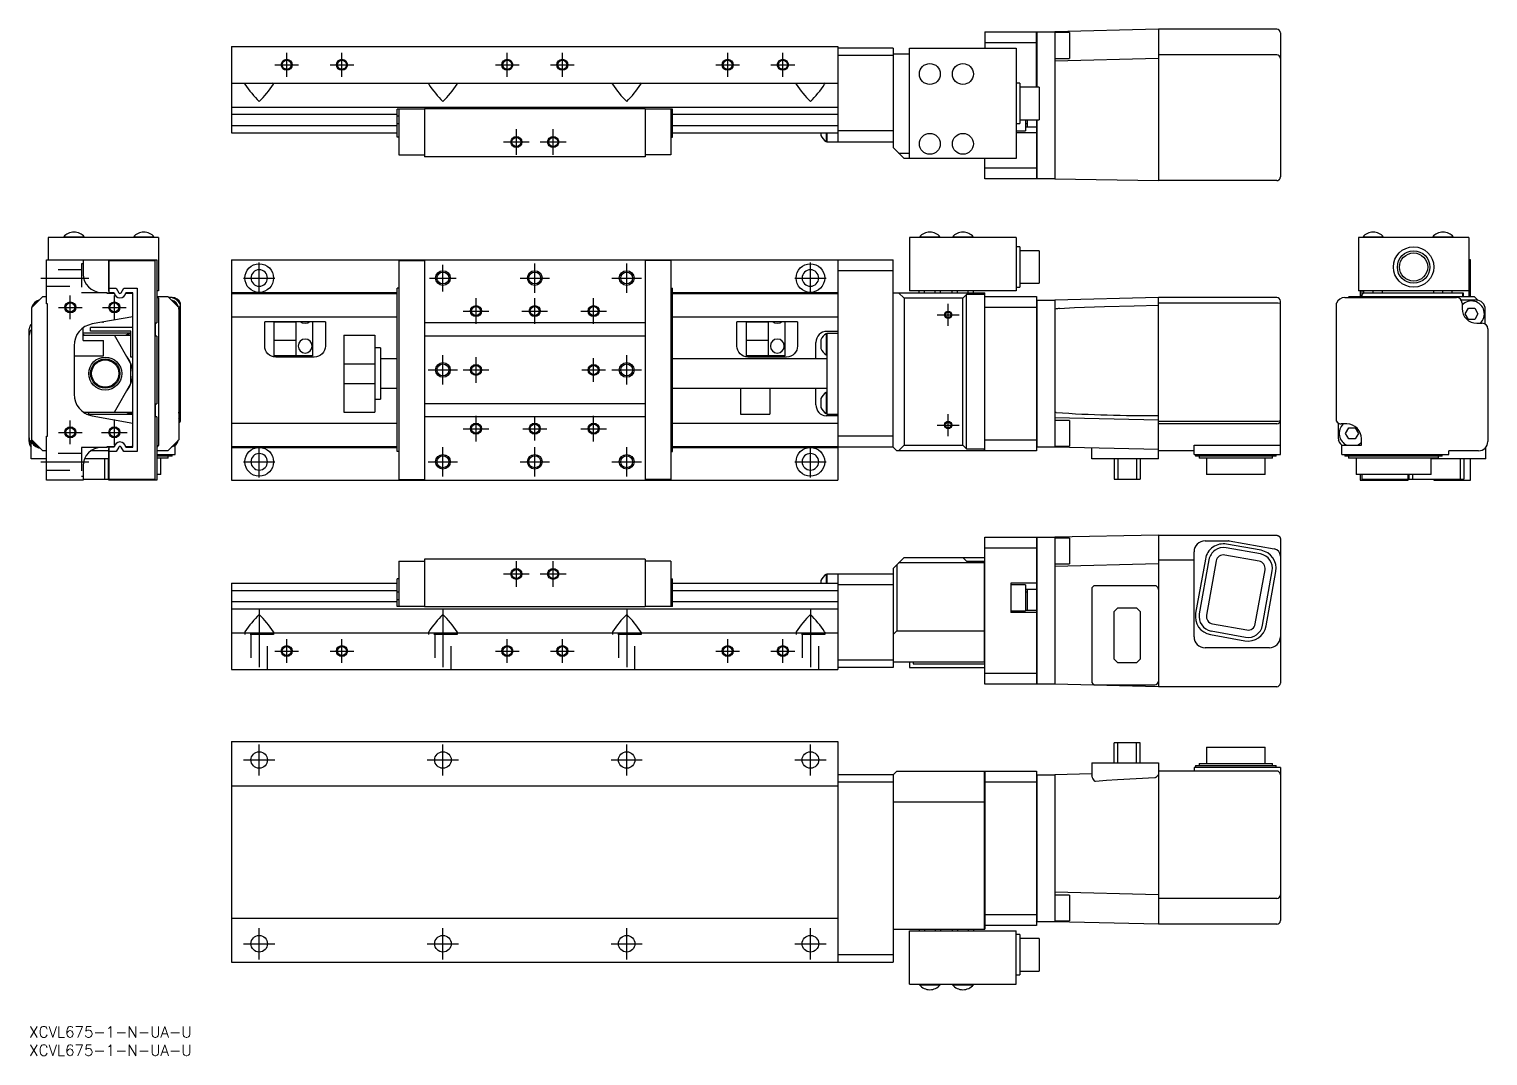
# Model space of a CAD drawing. Extents: x 0 to 397, y -8 to 271.
import ezdxf

# ---------------------------------------------------------------- set-up
doc = ezdxf.new("R2010")
doc.units = 0
doc.header["$LTSCALE"] = 0.5
doc.linetypes.add('CENTER', pattern=[50.8, 31.75, -6.35, 6.35, -6.35])
doc.linetypes.add('DASHED', pattern=[19.05, 12.7, -6.35])
for name, color, linetype in [('MSM_CENTER', 1, 'CENTER'), ('MSM_CONTINUOUS', 7, 'CONTINUOUS'), ('MSM_DASHED', 4, 'DASHED'), ('MSM_NARROW', 5, 'CONTINUOUS'), ('MSM_PART_NUMBER', 7, 'CONTINUOUS')]:
    doc.layers.add(name, color=color, linetype=linetype)
doc.styles.get("Standard").update_dxf_attribs({"font": 'txt.shx', "height": 3, "bigfont": 'bigfont.shx'})

# ---------------------------------------------------------------- blocks, each defined once
blk = doc.blocks.new('*U2')
at = {"layer": 'MSM_PART_NUMBER'}
blk.add_text('XCVL675-1-N-UA-U', height=3, dxfattribs=at).set_placement((0, -3))
blk = doc.blocks.new('*U3')
at = {"layer": 'MSM_PART_NUMBER'}
blk.add_text('XCVL675-1-N-UA-U', height=3, dxfattribs=at).set_placement((0, -8))

msp = doc.modelspace()

# ---------------------------------------------------------------- linework, layer by layer
at = {"layer": 'MSM_CENTER'}
for p, q in [((70.1, 258.43), (70.1, 264.89)), ((85.1, 258.43), (85.1, 264.89)), ((130.1, 258.43), (130.1, 264.89)), ((145.1, 258.43), (145.1, 264.89)), ((190.1, 258.43), (190.1, 264.89)), ((205.1, 258.43), (205.1, 264.89)), ((66.87, 261.66), (73.33, 261.66)), ((81.87, 261.66), (88.33, 261.66)), ((126.87, 261.66), (133.33, 261.66)), ((141.87, 261.66), (148.33, 261.66)), ((186.87, 261.66), (193.33, 261.66)), ((201.87, 261.66), (208.33, 261.66)), ((132.6, 237.16), (132.6, 244.16)), ((142.6, 237.16), (142.6, 244.16)), ((129.1, 240.66), (136.1, 240.66)), ((139.1, 240.66), (146.1, 240.66)), ((62.6, 199.39), (62.6, 207.89)), ((112.6, 200.02), (112.6, 207.26)), ((137.6, 199.64), (137.6, 207.64)), ((162.6, 199.64), (162.6, 207.64)), ((212.6, 199.39), (212.6, 207.89)), ((3.2, 203.64), (16.2, 203.64)), ((58.35, 203.64), (66.85, 203.64)), ((108.98, 203.64), (116.22, 203.64)), ((133.6, 203.64), (141.6, 203.64)), ((158.6, 203.64), (166.6, 203.64)), ((208.35, 203.64), (216.85, 203.64)), ((11.2, 192.41), (11.2, 198.87)), ((23.2, 192.41), (23.2, 198.87)), ((7.97, 195.64), (14.43, 195.64)), ((19.97, 195.64), (26.43, 195.64)), ((118.1, 194.64), (125.1, 194.64)), ((121.6, 191.14), (121.6, 198.14)), ((134.1, 194.64), (141.1, 194.64)), ((137.6, 191.14), (137.6, 198.14)), ((150.1, 194.64), (157.1, 194.64)), ((153.6, 191.14), (153.6, 198.14)), ((250.1, 190.64), (250.1, 196.64)), ((247.1, 193.64), (253.1, 193.64)), ((112.6, 174.64), (112.6, 182.64)), ((162.6, 174.64), (162.6, 182.64)), ((108.6, 178.64), (116.6, 178.64)), ((118.1, 178.64), (125.1, 178.64)), ((121.6, 175.14), (121.6, 182.14)), ((150.37, 178.64), (156.83, 178.64)), ((153.6, 175.41), (153.6, 181.87)), ((158.6, 178.64), (166.6, 178.64)), ((11.2, 158.41), (11.2, 164.87)), ((23.2, 158.14), (23.2, 165.14)), ((121.6, 159.14), (121.6, 166.14)), ((137.6, 159.41), (137.6, 165.87)), ((153.6, 159.14), (153.6, 166.14)), ((247.1, 163.64), (253.1, 163.64)), ((250.1, 160.64), (250.1, 166.64)), ((7.97, 161.64), (14.43, 161.64)), ((19.7, 161.64), (26.7, 161.64)), ((118.1, 162.64), (125.1, 162.64)), ((134.37, 162.64), (140.83, 162.64)), ((150.1, 162.64), (157.1, 162.64)), ((62.6, 149.39), (62.6, 157.89)), ((112.6, 149.64), (112.6, 157.64)), ((137.6, 149.64), (137.6, 157.64)), ((162.6, 149.64), (162.6, 157.64)), ((212.6, 149.39), (212.6, 157.89)), ((3.2, 153.64), (16.2, 153.64)), ((58.35, 153.64), (66.85, 153.64)), ((108.6, 153.64), (116.6, 153.64)), ((133.6, 153.64), (141.6, 153.64)), ((158.6, 153.64), (166.6, 153.64)), ((208.35, 153.64), (216.85, 153.64)), ((129.1, 123.13), (136.1, 123.13)), ((132.6, 119.63), (132.6, 126.63)), ((139.1, 123.13), (146.1, 123.13)), ((142.6, 119.63), (142.6, 126.63)), ((62.6, 113.63), (62.6, 95.13)), ((112.6, 113.63), (112.6, 95.13)), ((162.6, 113.63), (162.6, 95.13)), ((212.6, 113.63), (212.6, 95.13)), ((70.1, 98.9), (70.1, 105.36)), ((85.1, 98.9), (85.1, 105.36)), ((130.1, 98.9), (130.1, 105.36)), ((145.1, 98.9), (145.1, 105.36)), ((190.1, 98.9), (190.1, 105.36)), ((205.1, 98.9), (205.1, 105.36)), ((66.87, 102.13), (73.33, 102.13)), ((81.87, 102.13), (88.33, 102.13)), ((126.87, 102.13), (133.33, 102.13)), ((141.87, 102.13), (148.33, 102.13)), ((186.87, 102.13), (193.33, 102.13)), ((201.87, 102.13), (208.33, 102.13)), ((62.6, 68.25), (62.6, 76.75)), ((112.6, 68.25), (112.6, 76.75)), ((162.6, 68.25), (162.6, 76.75)), ((212.6, 68.25), (212.6, 76.75)), ((58.35, 72.5), (66.85, 72.5)), ((108.35, 72.5), (116.85, 72.5)), ((158.35, 72.5), (166.85, 72.5)), ((208.35, 72.5), (216.85, 72.5)), ((62.6, 18.25), (62.6, 26.75)), ((112.6, 18.25), (112.6, 26.75)), ((162.6, 18.25), (162.6, 26.75)), ((212.6, 18.25), (212.6, 26.75)), ((58.35, 22.5), (66.85, 22.5)), ((108.35, 22.5), (116.85, 22.5)), ((158.35, 22.5), (166.85, 22.5)), ((208.35, 22.5), (216.85, 22.5))]:
    msp.add_line(p, q, dxfattribs=at)
at = {"layer": 'MSM_CONTINUOUS'}
for p, q in [((260.1, 270.66), (274.1, 270.66)), ((260.1, 270.66), (260.1, 266.16)), ((274.1, 270.56), (274.2, 270.66)), ((274.1, 255.58), (274.1, 270.66)), ((274.2, 270.66), (274.2, 255.58)), ((274.2, 270.66), (279.1, 270.66)), ((307.3, 271.36), (279.1, 270.66)), ((279.1, 270.66), (279.1, 230.66)), ((283.1, 270.42), (279.1, 270.42)), ((283.1, 270.42), (283.1, 263.42)), ((307.3, 271.36), (307.3, 230.16)), ((339.5, 271.36), (307.3, 271.36)), ((340.5, 270.36), (340.5, 231.16)), ((55.1, 266.66), (220.1, 266.66)), ((55.1, 266.66), (55.1, 243.16)), ((220.1, 266.66), (220.1, 240.66)), ((235.1, 266.16), (220.1, 266.16)), ((235.1, 266.16), (235.1, 239.16)), ((239.6, 236.16), (239.6, 266.16)), ((239.6, 266.16), (268.6, 266.16)), ((274.1, 267.66), (260.1, 267.66)), ((268.6, 266.16), (268.6, 236.16)), ((235.1, 264.16), (220.1, 264.16)), ((235.1, 264.66), (239.6, 264.66)), ((279.1, 263.42), (283.1, 263.42)), ((307.3, 263.36), (279.1, 262.66)), ((339.5, 264.36), (307.3, 264.36)), ((55.1, 256.66), (220.1, 256.66)), ((58.7, 256.54), (58.86, 256.66)), ((58.7, 256.5), (58.7, 256.54)), ((58.73, 256.4), (58.7, 256.5)), ((66.5, 256.54), (66.34, 256.66)), ((66.47, 256.4), (66.5, 256.5)), ((66.5, 256.5), (66.5, 256.54)), ((108.7, 256.54), (108.86, 256.66)), ((108.7, 256.5), (108.7, 256.54)), ((108.73, 256.4), (108.7, 256.5)), ((116.5, 256.54), (116.34, 256.66)), ((116.47, 256.4), (116.5, 256.5)), ((116.5, 256.5), (116.5, 256.54)), ((158.7, 256.54), (158.86, 256.66)), ((158.7, 256.5), (158.7, 256.54)), ((158.73, 256.4), (158.7, 256.5)), ((166.5, 256.54), (166.34, 256.66)), ((166.47, 256.4), (166.5, 256.5)), ((166.5, 256.5), (166.5, 256.54)), ((208.7, 256.54), (208.86, 256.66)), ((208.7, 256.5), (208.7, 256.54)), ((208.73, 256.4), (208.7, 256.5)), ((216.5, 256.54), (216.34, 256.66)), ((216.47, 256.4), (216.5, 256.5)), ((216.5, 256.5), (216.5, 256.54)), ((269.6, 256.66), (268.6, 256.66)), ((269.6, 256.66), (269.6, 245.66)), ((274.9, 255.58), (269.6, 255.58)), ((274.9, 255.58), (274.9, 246.73)), ((55.1, 250.16), (220.1, 250.16)), ((55.1, 248.2), (100.1, 248.2)), ((107.6, 249.56), (100.1, 249.56)), ((100.1, 241.96), (100.1, 249.56)), ((100.6, 247.68), (100.1, 247.68)), ((100.6, 249.56), (100.6, 237.16)), ((167.6, 249.66), (107.6, 249.66)), ((107.6, 249.66), (107.6, 236.66)), ((167.6, 249.66), (167.6, 236.66)), ((175.1, 249.56), (167.6, 249.56)), ((174.6, 249.56), (174.6, 237.16)), ((174.6, 247.68), (175.1, 247.68)), ((175.1, 241.96), (175.1, 249.56)), ((175.1, 248.2), (220.1, 248.2)), ((269.6, 246.73), (274.9, 246.73)), ((271.1, 246.73), (271.1, 243.66)), ((271.6, 246.73), (271.6, 244.77)), ((274.1, 246.73), (274.1, 230.66)), ((274.2, 246.73), (274.2, 230.66)), ((55.1, 245.12), (100.1, 245.12)), ((55.1, 243.16), (100.1, 243.16)), ((100.6, 245.63), (100.1, 245.63)), ((174.6, 245.63), (175.1, 245.63)), ((175.1, 245.12), (220.1, 245.12)), ((175.1, 243.16), (220.1, 243.16)), ((215.45, 243.16), (215.45, 242.45)), ((216.9, 243.16), (216.9, 240.8)), ((217.1, 243.16), (217.1, 240.66)), ((235.1, 243.66), (220.1, 243.66)), ((268.6, 245.66), (269.6, 245.66)), ((268.6, 243.66), (271.1, 243.66)), ((274.1, 243.16), (268.6, 243.16)), ((271.1, 245.66), (271.6, 245.66)), ((271.1, 244.77), (274.1, 244.77)), ((100.6, 241.96), (100.1, 241.96)), ((174.6, 241.96), (175.1, 241.96)), ((216.9, 240.8), (217.1, 240.8)), ((217.1, 240.66), (235.1, 240.66)), ((235.1, 239.16), (238.1, 236.16)), ((100.6, 237.16), (107.6, 237.16)), ((167.6, 236.66), (107.6, 236.66)), ((174.6, 237.16), (167.6, 237.16)), ((236.6, 237.66), (239.6, 237.66)), ((268.6, 236.16), (238.1, 236.16)), ((260.1, 230.66), (260.1, 236.16)), ((260.1, 233.66), (274.1, 233.66)), ((274.1, 230.66), (260.1, 230.66)), ((274.2, 230.66), (274.1, 230.76)), ((279.1, 230.66), (274.2, 230.66)), ((279.1, 230.66), (307.3, 230.16)), ((339.86, 230.22), (339.89, 230.24)), ((339.89, 230.24), (339.92, 230.25)), ((339.92, 230.25), (339.95, 230.26)), ((339.95, 230.26), (339.98, 230.28)), ((339.98, 230.28), (340.01, 230.3)), ((340.01, 230.3), (340.03, 230.31)), ((340.03, 230.31), (340.06, 230.33)), ((340.06, 230.33), (340.09, 230.35)), ((340.09, 230.35), (340.11, 230.37)), ((340.11, 230.37), (340.14, 230.39)), ((340.14, 230.39), (340.17, 230.41)), ((340.17, 230.41), (340.19, 230.43)), ((340.19, 230.43), (340.21, 230.46)), ((340.21, 230.46), (340.24, 230.48)), ((340.24, 230.48), (340.26, 230.51)), ((340.26, 230.51), (340.28, 230.53)), ((340.28, 230.53), (340.3, 230.56)), ((340.3, 230.56), (340.32, 230.58)), ((340.32, 230.58), (340.34, 230.61)), ((340.34, 230.61), (340.36, 230.65)), ((340.36, 230.65), (340.38, 230.68)), ((340.38, 230.68), (340.4, 230.72)), ((340.4, 230.72), (340.42, 230.76)), ((340.42, 230.76), (340.43, 230.8)), ((340.43, 230.8), (340.45, 230.84)), ((340.45, 230.84), (340.46, 230.88)), ((340.46, 230.88), (340.47, 230.92)), ((340.47, 230.92), (340.48, 230.94)), ((340.48, 230.97), (340.49, 231)), ((340.48, 230.94), (340.48, 230.97)), ((340.49, 231.03), (340.5, 231.06)), ((340.49, 231), (340.49, 231.03)), ((340.5, 231.15), (340.5, 231.16)), ((340.5, 231.12), (340.5, 231.15)), ((340.5, 231.09), (340.5, 231.12)), ((340.5, 231.06), (340.5, 231.09)), ((339.5, 230.16), (307.3, 230.16)), ((339.5, 230.16), (339.55, 230.16)), ((339.55, 230.16), (339.59, 230.16)), ((339.59, 230.16), (339.64, 230.17)), ((339.64, 230.17), (339.69, 230.18)), ((339.69, 230.18), (339.73, 230.19)), ((339.73, 230.19), (339.78, 230.2)), ((339.78, 230.2), (339.83, 230.21)), ((339.83, 230.21), (339.86, 230.22)), ((35.2, 214.64), (5.2, 214.64)), ((5.2, 214.64), (5.2, 208.64)), ((15.05, 214.8), (9.35, 214.8)), ((9.35, 214.8), (9.35, 214.64)), ((15.05, 214.64), (15.05, 214.8)), ((34.05, 214.8), (28.35, 214.8)), ((28.35, 214.8), (28.35, 214.64)), ((34.05, 214.64), (34.05, 214.8)), ((35.2, 214.64), (35.2, 200.14)), ((268.6, 214.64), (239.6, 214.64)), ((239.6, 214.64), (239.6, 200.14)), ((247.95, 214.8), (242.25, 214.8)), ((242.25, 214.8), (242.25, 214.64)), ((247.95, 214.64), (247.95, 214.8)), ((251.25, 214.8), (251.25, 214.64)), ((256.95, 214.8), (251.25, 214.8)), ((256.95, 214.64), (256.95, 214.8)), ((268.6, 214.64), (268.6, 200.14)), ((391.75, 214.64), (361.75, 214.64)), ((361.75, 214.64), (361.75, 200.14)), ((368.6, 214.8), (362.9, 214.8)), ((362.9, 214.8), (362.9, 214.64)), ((368.6, 214.64), (368.6, 214.8)), ((387.6, 214.8), (381.9, 214.8)), ((381.9, 214.8), (381.9, 214.64)), ((387.6, 214.64), (387.6, 214.8)), ((391.75, 214.64), (391.75, 198.64)), ((269.6, 212.14), (268.6, 212.14)), ((269.6, 212.14), (269.6, 201.14)), ((274.9, 211.06), (269.6, 211.06)), ((274.9, 211.06), (274.9, 202.21)), ((4.7, 196.64), (4.7, 208.64)), ((4.7, 208.64), (34.7, 208.64)), ((14.7, 208.64), (14.7, 204.74)), ((21.7, 208.54), (14.7, 208.54)), ((21.7, 200.04), (21.7, 208.64)), ((21.8, 199.64), (21.8, 208.44)), ((21.8, 208.44), (34.2, 208.44)), ((34.2, 208.44), (34.2, 148.84)), ((34.7, 208.64), (34.7, 191.44)), ((55.1, 208.64), (55.1, 148.64)), ((55.1, 208.64), (235.1, 208.64)), ((100.6, 208.44), (107.6, 208.44)), ((100.6, 208.44), (100.6, 148.84)), ((107.6, 208.64), (107.6, 148.64)), ((167.6, 208.64), (167.6, 148.64)), ((174.6, 208.44), (167.6, 208.44)), ((174.6, 208.44), (174.6, 148.84)), ((220.1, 208.64), (220.1, 148.64)), ((235.1, 157.64), (235.1, 208.64)), ((392.25, 208.64), (391.75, 208.64)), ((392.25, 198.64), (392.25, 208.64)), ((235.1, 205.64), (220.1, 205.64)), ((3.7, 198.64), (0.7, 195.64)), ((3.7, 198.64), (4.7, 198.64)), ((19.7, 199.74), (21.2, 199.74)), ((21.2, 199.44), (21.2, 199.74)), ((23.16, 199.44), (21.2, 199.44)), ((21.8, 200.04), (21.7, 200.04)), ((21.8, 200.84), (23.68, 200.84)), ((23.13, 199.64), (21.8, 199.64)), ((23.68, 200.84), (24.36, 199.64)), ((25.04, 199.64), (25.72, 200.84)), ((25.72, 200.84), (29.4, 200.84)), ((28.2, 199.44), (26.24, 199.44)), ((28.2, 199.64), (26.27, 199.64)), ((28.2, 157.64), (28.2, 199.64)), ((29.4, 200.84), (29.4, 156.44)), ((35.2, 200.14), (34.7, 200.14)), ((34.7, 198.64), (35.2, 198.14)), ((34.7, 198.64), (37.7, 198.64)), ((40.7, 195.64), (37.7, 198.64)), ((55.1, 199.74), (100.1, 199.74)), ((55.1, 199.44), (100.1, 199.44)), ((100.6, 200.84), (100.1, 200.84)), ((100.1, 156.44), (100.1, 200.84)), ((174.6, 200.84), (175.1, 200.84)), ((175.1, 156.44), (175.1, 200.84)), ((175.1, 199.74), (220.1, 199.74)), ((175.1, 199.44), (220.1, 199.44)), ((235.1, 199.64), (260.1, 199.64)), ((236.6, 199.64), (238.1, 198.14)), ((268.6, 200.14), (239.6, 200.14)), ((242.21, 199.64), (242.21, 200.14)), ((243.66, 199.64), (243.66, 200.14)), ((246.54, 199.64), (246.54, 200.14)), ((247.99, 199.64), (247.99, 200.14)), ((251.21, 199.64), (251.21, 200.14)), ((252.66, 199.64), (252.66, 200.14)), ((255.1, 199.14), (254.1, 198.14)), ((255.1, 157.14), (255.1, 199.14)), ((260.1, 199.14), (255.1, 199.14)), ((255.54, 199.64), (255.54, 200.14)), ((256.99, 199.64), (256.99, 200.14)), ((260.1, 156.64), (260.1, 199.64)), ((260.1, 198.64), (274.1, 198.64)), ((268.6, 201.14), (269.6, 201.14)), ((269.6, 202.21), (274.9, 202.21)), ((274.1, 198.64), (274.1, 156.64)), ((359.25, 198.64), (358.95, 198.34)), ((359.25, 198.64), (393.25, 198.64)), ((391.75, 200.14), (361.75, 200.14)), ((362.25, 200.14), (362.25, 198.64)), ((363.25, 199.64), (362.25, 198.64)), ((362.75, 198.64), (362.75, 200.14)), ((363.25, 199.64), (363.25, 200.14)), ((363.25, 199.64), (390.25, 199.64)), ((365.75, 199.64), (365.75, 200.14)), ((368.25, 199.64), (368.25, 200.14)), ((368.75, 198.64), (368.75, 198.34)), ((376.75, 198.34), (376.75, 198.64)), ((382.25, 199.64), (382.25, 200.14)), ((384.75, 199.64), (384.75, 200.14)), ((387.25, 199.64), (387.25, 200.14)), ((390.15, 198.64), (390.15, 199.64)), ((390.25, 199.64), (390.25, 198.64)), ((394.32, 197.57), (393.25, 198.64)), ((0.7, 159.64), (0.7, 195.64)), ((5, 196.64), (4.7, 196.64)), ((5, 160.64), (5, 196.64)), ((35.2, 198.14), (35.2, 158.14)), ((38.9, 198.34), (38, 198.34)), ((40.7, 195.64), (40.7, 159.64)), ((40.7, 195.22), (40.71, 195.24)), ((40.7, 195.2), (40.7, 195.22)), ((40.7, 195.19), (40.7, 195.2)), ((40.7, 195.18), (40.7, 195.19)), ((40.7, 195.19), (40.7, 195.19)), ((40.7, 195.17), (40.7, 195.18)), ((40.7, 195.18), (40.7, 195.18)), ((40.7, 195.18), (40.7, 195.18)), ((40.7, 195.16), (40.7, 195.17)), ((40.7, 195.17), (40.7, 195.17)), ((40.7, 195.17), (40.7, 195.17)), ((40.7, 195.15), (40.7, 195.16)), ((40.7, 195.16), (40.7, 195.16)), ((40.7, 195.16), (40.7, 195.16)), ((40.7, 195.16), (40.7, 195.16)), ((40.7, 195.16), (40.7, 195.16)), ((40.7, 195.14), (40.7, 195.15)), ((40.7, 195.15), (40.7, 195.15)), ((40.7, 195.15), (40.7, 195.15)), ((40.7, 195.15), (40.7, 195.15)), ((40.7, 195.15), (40.7, 195.15)), ((40.7, 195.15), (40.7, 195.15)), ((40.7, 195.15), (40.7, 195.15)), ((40.7, 195.15), (40.7, 195.15)), ((40.7, 195.15), (40.7, 195.15)), ((40.7, 195.15), (40.7, 195.15)), ((40.7, 195.14), (40.7, 195.14)), ((40.7, 195.14), (40.7, 195.14)), ((40.7, 195.14), (40.7, 195.14)), ((40.7, 195.14), (40.7, 195.14)), ((40.7, 195.14), (40.7, 195.14)), ((40.7, 195.14), (40.7, 195.14)), ((40.7, 195.14), (40.7, 195.14)), ((40.7, 195.14), (40.7, 195.14)), ((40.71, 195.31), (40.72, 195.36)), ((40.71, 195.28), (40.71, 195.31)), ((40.71, 195.24), (40.71, 195.28)), ((40.72, 195.36), (40.8, 195.58)), ((40.8, 195.58), (40.94, 195.87)), ((40.94, 195.87), (41.08, 196.09)), ((41.08, 196.09), (41.2, 196.25)), ((41.2, 164.69), (41.2, 196.82)), ((238.1, 198.14), (238.1, 158.14)), ((254.1, 198.14), (238.1, 198.14)), ((254.1, 158.14), (254.1, 198.14)), ((274.1, 195.64), (260.1, 195.64)), ((274.2, 197.64), (274.1, 197.54)), ((274.2, 197.64), (274.2, 157.64)), ((274.2, 197.64), (279.1, 197.64)), ((307.3, 198.34), (279.1, 197.64)), ((279.1, 197.64), (279.1, 157.64)), ((279.1, 195.14), (279.19, 195.19)), ((280.43, 195.36), (284.49, 195.58)), ((284.49, 195.58), (292.62, 195.87)), ((292.62, 195.87), (300.75, 196.09)), ((300.75, 196.09), (307.3, 196.25)), ((339.5, 198.34), (307.3, 198.34)), ((307.3, 154.44), (307.3, 198.34)), ((339.5, 196.82), (307.3, 196.82)), ((340.34, 196.72), (340.43, 196.68)), ((340.43, 196.68), (340.5, 196.6)), ((340.5, 155.64), (340.5, 197.34)), ((340.5, 196.6), (340.5, 196.59)), ((355.75, 164.69), (355.75, 196.82)), ((358.05, 198.34), (388.45, 198.34)), ((393.75, 197.64), (389.72, 197.64)), ((389.95, 196.84), (389.95, 195.34)), ((390.78, 193.9), (391.65, 195.4)), ((391.65, 195.4), (393.38, 195.4)), ((393.38, 195.4), (394.25, 193.9)), ((396.25, 195.64), (396.19, 195.7)), ((396.25, 191.11), (396.25, 195.14)), ((28.2, 193.08), (17.16, 191.14)), ((19.99, 191.64), (20.2, 191.64)), ((20.2, 191.67), (20.2, 191.64)), ((34.35, 187.84), (34.35, 191.44)), ((34.35, 191.44), (34.7, 191.44)), ((55.1, 193.08), (100.1, 193.08)), ((80.6, 191.76), (64.1, 191.76)), ((64.1, 185.14), (64.1, 191.76)), ((66.6, 191.76), (66.6, 182.44)), ((72.6, 191.64), (66.6, 191.64)), ((72.6, 191.76), (72.6, 182.44)), ((77.1, 191.76), (77.1, 182.44)), ((80.6, 191.76), (80.6, 185.14)), ((167.6, 191.44), (107.6, 191.44)), ((175.1, 193.08), (220.1, 193.08)), ((209.1, 191.76), (192.6, 191.76)), ((192.6, 185.14), (192.6, 191.76)), ((195.1, 191.76), (195.1, 182.44)), ((201.1, 191.64), (195.1, 191.64)), ((201.1, 191.76), (201.1, 182.44)), ((205.6, 191.76), (205.6, 182.44)), ((209.1, 191.76), (209.1, 185.14)), ((391.65, 192.4), (390.78, 193.9)), ((393.38, 192.4), (391.65, 192.4)), ((394.25, 193.9), (393.38, 192.4)), ((393.95, 191.34), (395.45, 191.34)), ((0, 159.14), (0, 189.84)), ((14.7, 186.64), (14.7, 190.1)), ((27.7, 188.64), (14.7, 188.64)), ((14.7, 188.14), (27.7, 188.14)), ((14.7, 186.64), (20.2, 186.64)), ((16.7, 189.14), (16.7, 190.14)), ((28.2, 190.14), (16.7, 190.14)), ((27.7, 189.14), (16.7, 189.14)), ((20.2, 182.44), (20.2, 186.64)), ((27.7, 180.34), (23.2, 188.14)), ((27.7, 182.14), (27.7, 189.14)), ((34.7, 187.84), (34.35, 187.84)), ((34.7, 187.84), (34.7, 169.44)), ((72.6, 186.64), (66.6, 186.64)), ((85.6, 188.14), (85.6, 167.14)), ((85.6, 188.14), (94.1, 188.14)), ((94.1, 188.14), (94.1, 167.14)), ((167.6, 187.84), (107.6, 187.84)), ((201.1, 186.64), (195.1, 186.64)), ((215.45, 186.85), (215.45, 184.43)), ((216.9, 188.5), (216.9, 182.78)), ((217.1, 188.5), (216.9, 188.5)), ((220.1, 189.13), (217.1, 189.13)), ((217.1, 188.64), (217.1, 166.64)), ((217.1, 188.64), (220.1, 188.64)), ((396.95, 189.84), (396.95, 159.14)), ((12.2, 185.23), (12.2, 172.05)), ((95.6, 184.64), (94.1, 184.64)), ((95.6, 184.64), (95.6, 170.64)), ((214.1, 181.64), (214.1, 186.13)), ((216.9, 182.78), (217.1, 182.78)), ((12.2, 182.44), (20.2, 182.44)), ((28.2, 182.14), (27.7, 182.14)), ((27.7, 174.93), (27.7, 180.34)), ((77.1, 182.44), (66.6, 182.44)), ((77.6, 182.14), (67.1, 182.14)), ((85.6, 180.34), (94.1, 180.34)), ((100.1, 181.64), (95.6, 181.64)), ((217.1, 181.64), (175.1, 181.64)), ((205.6, 182.44), (195.1, 182.44)), ((206.1, 182.14), (195.6, 182.14)), ((23.2, 167.14), (27.7, 174.93)), ((85.6, 174.93), (94.1, 174.93)), ((95.6, 173.64), (100.1, 173.64)), ((175.1, 173.64), (217.1, 173.64)), ((193.6, 173.64), (193.6, 166.64)), ((201.6, 173.64), (201.6, 166.64)), ((214.1, 169.13), (214.1, 173.64)), ((215.45, 170.85), (215.45, 168.43)), ((216.9, 172.5), (216.9, 166.78)), ((217.1, 172.5), (216.9, 172.5)), ((14.75, 167.14), (28.2, 167.14)), ((16.2, 166.64), (16.2, 167.14)), ((34.35, 165.84), (34.35, 169.44)), ((34.35, 169.44), (34.7, 169.44)), ((40.7, 167.13), (40.7, 167.14)), ((40.7, 167.14), (40.7, 167.14)), ((40.7, 167.14), (40.7, 167.14)), ((40.7, 167.14), (40.7, 167.14)), ((40.7, 167.12), (40.7, 167.13)), ((40.7, 167.13), (40.7, 167.13)), ((40.7, 167.13), (40.7, 167.13)), ((40.7, 167.13), (40.7, 167.13)), ((40.7, 167.13), (40.7, 167.13)), ((40.7, 167.13), (40.7, 167.13)), ((40.7, 167.13), (40.7, 167.13)), ((40.7, 167.13), (40.7, 167.13)), ((40.7, 167.13), (40.7, 167.13)), ((40.7, 167.13), (40.7, 167.13)), ((40.7, 167.13), (40.7, 167.13)), ((40.7, 167.13), (40.7, 167.13)), ((40.7, 167.13), (40.7, 167.13)), ((40.7, 167.13), (40.7, 167.13)), ((40.7, 167.13), (40.7, 167.13)), ((40.7, 167.13), (40.7, 167.13)), ((40.7, 167.13), (40.7, 167.13)), ((40.7, 167.11), (40.7, 167.12)), ((40.7, 167.12), (40.7, 167.12)), ((40.7, 167.12), (40.7, 167.12)), ((40.7, 167.12), (40.7, 167.12)), ((40.7, 167.12), (40.7, 167.12)), ((40.7, 167.12), (40.7, 167.12)), ((40.7, 167.12), (40.7, 167.12)), ((40.7, 167.1), (40.7, 167.11)), ((40.7, 167.11), (40.7, 167.11)), ((40.7, 167.11), (40.7, 167.11)), ((40.7, 167.11), (40.7, 167.11)), ((40.7, 167.09), (40.7, 167.1)), ((40.7, 167.1), (40.7, 167.1)), ((40.7, 167.08), (40.7, 167.09)), ((40.7, 167.06), (40.7, 167.08)), ((40.71, 167.04), (40.7, 167.06)), ((40.71, 167.02), (40.71, 167.04)), ((40.72, 167), (40.71, 167.02)), ((40.72, 166.97), (40.72, 167)), ((40.74, 166.93), (40.72, 166.97)), ((40.75, 166.88), (40.74, 166.93)), ((40.78, 166.82), (40.75, 166.88)), ((40.82, 166.74), (40.78, 166.82)), ((41.12, 166.31), (40.82, 166.74)), ((85.6, 167.14), (94.1, 167.14)), ((94.1, 170.64), (95.6, 170.64)), ((167.6, 169.44), (107.6, 169.44)), ((216.9, 166.78), (217.1, 166.78)), ((279.12, 167.12), (279.1, 167.14)), ((279.21, 167.09), (279.12, 167.12)), ((279.36, 167.06), (279.21, 167.09)), ((279.5, 167.04), (279.36, 167.06)), ((15.6, 166.64), (28.2, 166.64)), ((17.16, 166.14), (28.2, 164.19)), ((34.7, 165.84), (34.35, 165.84)), ((34.7, 165.84), (34.7, 148.64)), ((41.2, 166.22), (41.12, 166.31)), ((55.1, 164.19), (100.1, 164.19)), ((167.6, 165.84), (107.6, 165.84)), ((175.1, 164.19), (220.1, 164.19)), ((193.6, 166.64), (201.6, 166.64)), ((217.1, 166.64), (220.1, 166.64)), ((220.1, 166.13), (217.1, 166.13)), ((307.3, 164.94), (279.1, 165.64)), ((283.1, 164.87), (279.1, 164.87)), ((283.1, 164.87), (283.1, 157.87)), ((307.3, 164.69), (339.5, 164.69)), ((339.5, 163.94), (307.3, 163.94)), ((340.31, 164.81), (340.41, 164.86)), ((340.41, 164.86), (340.48, 164.95)), ((340.48, 164.95), (340.5, 165.04)), ((356.25, 164.17), (356.25, 160.14)), ((358.55, 163.94), (357.05, 163.94)), ((358.26, 161.37), (359.12, 162.87)), ((359.12, 162.87), (360.85, 162.87)), ((360.85, 162.87), (361.72, 161.37)), ((0.5, 154.44), (0.5, 159.5)), ((0.7, 159.64), (3.7, 156.64)), ((4.7, 160.64), (5, 160.64)), ((4.7, 148.64), (4.7, 160.64)), ((37.7, 156.64), (40.7, 159.64)), ((235.1, 160.64), (220.1, 160.64)), ((260.1, 159.64), (274.1, 159.64)), ((356.25, 159.64), (356.32, 159.57)), ((359.12, 159.87), (358.26, 161.37)), ((360.85, 159.87), (359.12, 159.87)), ((361.72, 161.37), (360.85, 159.87)), ((362.55, 158.14), (362.55, 159.94)), ((4.7, 156.64), (3.7, 156.64)), ((21.7, 156.64), (16.84, 156.64)), ((21.2, 157.54), (19.7, 157.54)), ((21.2, 157.84), (23.16, 157.84)), ((21.2, 157.54), (21.2, 157.84)), ((21.2, 157.74), (23.14, 157.74)), ((23.13, 157.64), (21.2, 157.64)), ((21.7, 148.64), (21.7, 157.24)), ((21.7, 157.24), (21.8, 157.24)), ((21.8, 148.84), (21.8, 157.64)), ((23.68, 156.44), (21.8, 156.44)), ((24.36, 157.63), (23.68, 156.44)), ((25.72, 156.44), (25.04, 157.63)), ((29.4, 156.44), (25.72, 156.44)), ((26.24, 157.84), (28.2, 157.84)), ((26.26, 157.74), (27.8, 157.74)), ((26.27, 157.64), (28.2, 157.64)), ((27.9, 157.84), (27.7, 157.64)), ((35.2, 158.14), (34.7, 157.64)), ((37.7, 156.64), (34.7, 156.64)), ((34.7, 155.64), (39.7, 155.64)), ((38.87, 155.14), (34.7, 155.14)), ((37.87, 154.64), (37.87, 155.14)), ((38.87, 155.14), (38.87, 155.64)), ((39.7, 155.64), (39.7, 158.14)), ((55.1, 157.84), (100.1, 157.84)), ((55.1, 157.54), (100.1, 157.54)), ((100.6, 156.44), (100.1, 156.44)), ((174.6, 156.44), (175.1, 156.44)), ((175.1, 157.84), (220.1, 157.84)), ((175.1, 157.54), (220.1, 157.54)), ((235.1, 157.64), (220.1, 157.64)), ((235.1, 157.64), (236.1, 156.64)), ((260, 156.64), (236.1, 156.64)), ((238.1, 158.14), (236.6, 156.64)), ((238.1, 158.14), (254.1, 158.14)), ((254.1, 158.14), (255.1, 157.14)), ((255.1, 157.14), (260, 157.14)), ((260, 157.14), (260.1, 157.28)), ((260, 156.64), (260, 157.14)), ((260.1, 156.74), (260, 156.64)), ((274.1, 156.64), (260.1, 156.64)), ((274.1, 157.74), (274.2, 157.64)), ((279.1, 157.64), (274.2, 157.64)), ((279.1, 157.87), (283.1, 157.87)), ((307.3, 156.94), (279.1, 157.64)), ((289.15, 154.44), (289.15, 157.39)), ((317, 156.64), (307.3, 156.64)), ((317, 155.64), (317, 158.14)), ((317, 158.14), (340.5, 158.14)), ((317, 155.64), (340.5, 155.64)), ((317.36, 155.64), (317.36, 155.14)), ((339.35, 155.14), (317.36, 155.14)), ((318.36, 155.14), (318.36, 154.64)), ((338.35, 154.64), (338.35, 155.14)), ((339.35, 155.14), (339.35, 155.64)), ((357.25, 155.64), (357.25, 158.14)), ((357.25, 158.14), (362.55, 158.14)), ((357.25, 155.64), (386.35, 155.64)), ((358.08, 155.64), (358.08, 155.14)), ((384.51, 155.14), (358.08, 155.14)), ((359.08, 155.14), (359.08, 154.64)), ((383.51, 154.64), (383.51, 155.14)), ((384.51, 155.14), (384.51, 155.64)), ((386.35, 155.64), (386.35, 156.64)), ((394.45, 156.64), (386.35, 156.64)), ((396.45, 154.44), (396.45, 157.64)), ((4.7, 154.44), (0.5, 154.44)), ((14.7, 152.54), (14.7, 148.64)), ((21.7, 154.44), (15.08, 154.44)), ((20.5, 154.44), (20.5, 148.94)), ((21.5, 154.44), (21.5, 148.94)), ((37.87, 154.64), (34.7, 154.64)), ((35.87, 150.14), (35.87, 154.64)), ((307.3, 154.44), (289.15, 154.44)), ((295.3, 154.44), (295.3, 148.94)), ((296.3, 154.44), (296.3, 148.94)), ((301.3, 154.44), (301.3, 148.94)), ((302.3, 154.44), (302.3, 148.94)), ((338.35, 154.64), (318.36, 154.64)), ((320.36, 154.64), (320.36, 150.14)), ((336.35, 150.14), (336.35, 154.64)), ((383.51, 154.64), (359.08, 154.64)), ((361.08, 154.64), (361.08, 150.14)), ((381.51, 150.14), (381.51, 154.64)), ((396.45, 154.44), (381.51, 154.44)), ((389.45, 154.44), (389.45, 148.94)), ((390.45, 154.44), (390.45, 148.94)), ((392.25, 148.64), (392.25, 154.44)), ((14.7, 148.64), (4.7, 148.64)), ((14.7, 148.94), (21.5, 148.94)), ((21.7, 150.14), (21.5, 150.14)), ((34.7, 148.64), (21.7, 148.64)), ((34.2, 148.84), (21.8, 148.84)), ((35.87, 150.14), (34.7, 150.14)), ((55.1, 148.64), (220.1, 148.64)), ((100.6, 148.84), (107.6, 148.84)), ((174.6, 148.84), (167.6, 148.84)), ((295.3, 148.94), (302.3, 148.94)), ((336.35, 150.14), (320.36, 150.14)), ((381.51, 150.14), (361.08, 150.14)), ((362.25, 150.14), (362.25, 148.64)), ((362.25, 148.64), (375.25, 148.64)), ((362.75, 148.84), (362.75, 150.14)), ((375.15, 148.84), (362.75, 148.84)), ((375.15, 150.14), (375.15, 148.84)), ((375.25, 148.64), (375.25, 150.14)), ((375.45, 150.14), (375.45, 148.94)), ((375.45, 148.94), (390.45, 148.94)), ((376.45, 150.14), (376.45, 148.94)), ((382.25, 148.94), (382.25, 148.64)), ((382.25, 148.64), (392.25, 148.64)), ((260.1, 93.13), (260.1, 133.13)), ((260.1, 133.13), (274.1, 133.13)), ((274.1, 133.13), (274.1, 93.13)), ((274.2, 133.13), (274.1, 133.03)), ((274.2, 133.13), (274.2, 93.13)), ((274.2, 133.13), (279.1, 133.13)), ((307.3, 133.63), (279.1, 133.13)), ((279.1, 133.13), (279.1, 93.13)), ((283.1, 132.89), (279.1, 132.89)), ((283.1, 132.89), (283.1, 125.89)), ((307.3, 133.63), (307.3, 92.43)), ((307.3, 133.63), (339.5, 133.63)), ((320, 132.13), (326.41, 132.13)), ((335.23, 129.55), (325.88, 131.22)), ((326.59, 132.11), (338.85, 129.92)), ((339.5, 133.63), (339.55, 133.63)), ((339.55, 133.63), (339.59, 133.62)), ((339.59, 133.62), (339.64, 133.62)), ((339.64, 133.62), (339.69, 133.61)), ((339.69, 133.61), (339.73, 133.6)), ((339.73, 133.6), (339.78, 133.59)), ((339.78, 133.59), (339.82, 133.57)), ((339.82, 133.57), (339.85, 133.56)), ((339.85, 133.56), (339.88, 133.55)), ((339.88, 133.55), (339.91, 133.54)), ((339.91, 133.54), (339.94, 133.53)), ((339.94, 133.53), (339.97, 133.51)), ((339.97, 133.51), (340, 133.49)), ((340, 133.49), (340.03, 133.48)), ((340.03, 133.48), (340.05, 133.46)), ((340.05, 133.46), (340.08, 133.44)), ((340.08, 133.44), (340.11, 133.42)), ((340.11, 133.42), (340.13, 133.4)), ((340.13, 133.4), (340.16, 133.38)), ((340.16, 133.38), (340.18, 133.36)), ((340.18, 133.36), (340.2, 133.34)), ((340.2, 133.34), (340.23, 133.31)), ((340.23, 133.31), (340.25, 133.29)), ((340.25, 133.29), (340.27, 133.27)), ((340.27, 133.27), (340.29, 133.24)), ((340.29, 133.24), (340.31, 133.21)), ((340.31, 133.21), (340.33, 133.19)), ((340.33, 133.19), (340.35, 133.15)), ((340.35, 133.15), (340.37, 133.12)), ((340.37, 133.12), (340.39, 133.08)), ((340.39, 133.08), (340.41, 133.05)), ((340.41, 133.05), (340.42, 133.01)), ((340.42, 133.01), (340.44, 132.97)), ((340.44, 132.97), (340.45, 132.93)), ((340.45, 132.93), (340.46, 132.89)), ((340.46, 132.89), (340.47, 132.86)), ((340.47, 132.86), (340.48, 132.83)), ((340.48, 132.83), (340.49, 132.8)), ((340.49, 132.8), (340.49, 132.76)), ((340.49, 132.76), (340.49, 132.73)), ((340.49, 132.73), (340.5, 132.7)), ((340.5, 132.7), (340.5, 132.67)), ((340.5, 132.67), (340.5, 132.63)), ((340.5, 132.63), (340.5, 93.43)), ((340.5, 132.63), (340.5, 132.63)), ((167.6, 127.13), (107.6, 127.13)), ((107.6, 127.13), (107.6, 114.13)), ((167.6, 127.13), (167.6, 114.13)), ((235.1, 124.63), (238.1, 127.63)), ((238.1, 127.63), (260.1, 127.63)), ((254.1, 127.63), (255.1, 126.63)), ((274.1, 130.13), (260.1, 130.13)), ((317, 106.03), (317, 129.13)), ((320.08, 127.18), (317.44, 112.41)), ((334.7, 126.6), (325.35, 128.27)), ((335.05, 128.57), (325.7, 130.24)), ((100.6, 126.63), (107.6, 126.63)), ((100.6, 126.63), (100.6, 114.23)), ((174.6, 126.63), (167.6, 126.63)), ((174.6, 126.63), (174.6, 114.23)), ((217.1, 123.13), (235.1, 123.13)), ((217.1, 123.13), (217.1, 120.63)), ((220.1, 123.13), (220.1, 97.13)), ((235.1, 124.63), (235.1, 97.63)), ((236.1, 125.63), (236.1, 107.63)), ((260, 126.13), (236.6, 126.13)), ((255.1, 126.63), (260.1, 126.63)), ((260, 99.13), (260, 126.63)), ((260.1, 126.09), (260, 126.13)), ((279.1, 125.89), (283.1, 125.89)), ((307.3, 125.83), (279.1, 125.13)), ((317, 126.83), (307.3, 126.83)), ((321.06, 127), (318.42, 112.24)), ((323.03, 126.65), (320.39, 111.89)), ((333.68, 109.51), (336.32, 124.28)), ((335.65, 109.16), (338.29, 123.93)), ((336.64, 108.99), (339.27, 123.75)), ((55.1, 120.63), (55.1, 97.13)), ((55.1, 120.63), (100.1, 120.63)), ((100.6, 121.83), (100.1, 121.83)), ((100.1, 114.23), (100.1, 121.83)), ((174.6, 121.83), (175.1, 121.83)), ((175.1, 114.23), (175.1, 121.83)), ((175.1, 120.63), (220.1, 120.63)), ((215.45, 121.34), (215.45, 120.63)), ((216.9, 122.99), (216.9, 120.63)), ((217.1, 122.99), (216.9, 122.99)), ((235.1, 120.13), (220.1, 120.13)), ((274.1, 120.63), (267.1, 120.63)), ((267.1, 120.63), (267.1, 112.63)), ((271.1, 120.13), (267.1, 120.13)), ((271.1, 120.13), (271.1, 113.13)), ((306.3, 119.93), (290.15, 119.93)), ((55.1, 118.66), (100.1, 118.66)), ((55.1, 115.59), (100.1, 115.59)), ((100.6, 118.15), (100.1, 118.15)), ((100.6, 116.1), (100.1, 116.1)), ((174.6, 118.15), (175.1, 118.15)), ((174.6, 116.1), (175.1, 116.1)), ((175.1, 118.66), (220.1, 118.66)), ((175.1, 115.59), (220.1, 115.59)), ((271.1, 119.02), (274.1, 119.02)), ((271.6, 118.13), (271.1, 118.13)), ((271.6, 119.02), (271.6, 113.16)), ((289.15, 118.93), (289.15, 93.93)), ((55.1, 113.63), (220.1, 113.63)), ((107.6, 114.23), (100.1, 114.23)), ((167.6, 114.13), (107.6, 114.13)), ((175.1, 114.23), (167.6, 114.23)), ((267.1, 113.13), (271.1, 113.13)), ((274.1, 112.63), (267.1, 112.63)), ((274.1, 113.16), (271.1, 113.16)), ((295.3, 112.93), (296.3, 113.93)), ((295.3, 99.93), (295.3, 112.93)), ((296.3, 113.93), (301.3, 113.93)), ((301.3, 113.93), (302.3, 112.93)), ((302.3, 112.93), (302.3, 99.93)), ((58.73, 107.39), (58.7, 107.28)), ((58.7, 107.28), (58.7, 107.25)), ((58.7, 107.25), (58.86, 107.13)), ((66.5, 107.25), (66.34, 107.13)), ((66.47, 107.39), (66.5, 107.28)), ((66.5, 107.28), (66.5, 107.25)), ((108.73, 107.39), (108.7, 107.28)), ((108.7, 107.28), (108.7, 107.25)), ((108.7, 107.25), (108.86, 107.13)), ((116.5, 107.25), (116.34, 107.13)), ((116.47, 107.39), (116.5, 107.28)), ((116.5, 107.28), (116.5, 107.25)), ((158.73, 107.39), (158.7, 107.28)), ((158.7, 107.28), (158.7, 107.25)), ((158.7, 107.25), (158.86, 107.13)), ((166.5, 107.25), (166.34, 107.13)), ((166.47, 107.39), (166.5, 107.28)), ((166.5, 107.28), (166.5, 107.25)), ((208.73, 107.39), (208.7, 107.28)), ((208.7, 107.28), (208.7, 107.25)), ((208.7, 107.25), (208.86, 107.13)), ((216.5, 107.25), (216.34, 107.13)), ((216.47, 107.39), (216.5, 107.28)), ((216.5, 107.28), (216.5, 107.25)), ((235.1, 106.63), (236.1, 107.63)), ((236.1, 107.63), (260, 107.63)), ((260, 107.63), (260.1, 107.67)), ((321.66, 107.6), (331.01, 105.93)), ((322.01, 109.57), (331.36, 107.9)), ((55.1, 107.13), (220.1, 107.13)), ((321.48, 106.61), (330.84, 104.94)), ((235.1, 99.63), (220.1, 99.63)), ((296.3, 98.93), (295.3, 99.93)), ((302.3, 99.93), (301.3, 98.93)), ((337.5, 103.03), (320, 103.03)), ((55.1, 97.13), (220.1, 97.13)), ((235.1, 97.63), (220.1, 97.63)), ((260, 99.13), (235.1, 99.13)), ((239.6, 99.13), (239.6, 97.63)), ((239.6, 97.63), (260.1, 97.63)), ((240.6, 99.13), (240.6, 98.63)), ((240.6, 98.63), (260.1, 98.63)), ((260.1, 99.23), (260, 99.13)), ((260.1, 96.13), (274.1, 96.13)), ((301.3, 98.93), (296.3, 98.93)), ((274.1, 93.13), (260.1, 93.13)), ((274.1, 93.23), (274.2, 93.13)), ((279.1, 93.13), (274.2, 93.13)), ((307.3, 92.43), (279.1, 93.13)), ((290.15, 92.93), (306.3, 92.93)), ((339.5, 92.43), (307.3, 92.43)), ((55.1, 77.5), (220.1, 77.5)), ((55.1, 77.5), (55.1, 17.5)), ((220.1, 77.5), (220.1, 17.5)), ((295.3, 71.7), (295.3, 77.2)), ((302.3, 77.2), (295.3, 77.2)), ((296.3, 71.7), (296.3, 77.2)), ((301.3, 71.7), (301.3, 77.2)), ((302.3, 71.7), (302.3, 77.2)), ((320.36, 76), (336.35, 76)), ((320.36, 76), (320.36, 71.5)), ((336.35, 71.5), (336.35, 76)), ((289.15, 71.7), (289.15, 68.16)), ((289.15, 71.7), (307.3, 71.7)), ((307.3, 71.7), (307.3, 27.8)), ((318.36, 71.5), (338.35, 71.5)), ((318.36, 71.5), (318.36, 71)), ((338.35, 71), (338.35, 71.5)), ((235.1, 68.5), (220.1, 68.5)), ((235.1, 68.5), (236.1, 69.5)), ((235.1, 68.5), (235.1, 17.5)), ((236.1, 69.5), (260, 69.5)), ((260, 26.5), (260, 69.5)), ((260, 69.5), (260.1, 69.4)), ((260.1, 69.5), (274.1, 69.5)), ((260.1, 69.5), (260.1, 26.5)), ((274.1, 69.5), (274.1, 27.5)), ((274.1, 68.4), (274.2, 68.5)), ((274.2, 68.5), (279.1, 68.5)), ((274.2, 68.5), (274.2, 28.5)), ((289.15, 68.75), (279.1, 68.5)), ((279.1, 68.5), (279.1, 28.5)), ((289.16, 68.07), (289.15, 68.16)), ((306.3, 67.67), (296.18, 67.12)), ((306.39, 67.68), (306.3, 67.67)), ((306.5, 67.71), (306.39, 67.68)), ((306.62, 67.77), (306.5, 67.71)), ((307.29, 68.61), (307.25, 68.49)), ((307.3, 68.71), (307.29, 68.61)), ((339.5, 69.5), (307.3, 69.5)), ((317, 70.5), (317, 69.5)), ((340.5, 70.5), (317, 70.5)), ((317.36, 71), (339.35, 71)), ((317.36, 71), (317.36, 70.5)), ((339.35, 70.5), (339.35, 71)), ((340.5, 70.5), (340.5, 28.8)), ((55.1, 65.5), (220.1, 65.5)), ((235.1, 66.5), (220.1, 66.5)), ((274.1, 66.5), (260.1, 66.5)), ((289.94, 66.7), (289.85, 66.78)), ((290.05, 66.65), (289.94, 66.7)), ((290.15, 66.64), (290.05, 66.65)), ((293.16, 66.91), (290.15, 66.64)), ((296.18, 67.12), (293.16, 66.91)), ((260, 61), (235.1, 61)), ((260.1, 60.96), (260, 61)), ((307.3, 35.8), (279.1, 36.5)), ((283.1, 35.74), (279.1, 35.74)), ((283.1, 35.74), (283.1, 28.74)), ((339.5, 34.8), (307.3, 34.8)), ((55.1, 29.5), (220.1, 29.5)), ((260.1, 30.5), (274.1, 30.5)), ((274.2, 28.5), (274.1, 28.6)), ((279.1, 28.5), (274.2, 28.5)), ((279.1, 28.74), (283.1, 28.74)), ((307.3, 27.8), (279.1, 28.5)), ((339.5, 27.8), (307.3, 27.8)), ((235.1, 26.5), (260.1, 26.5)), ((239.6, 26), (268.6, 26)), ((239.6, 11.5), (239.6, 26)), ((242.21, 26.5), (242.21, 26)), ((243.66, 26.5), (243.66, 26)), ((246.54, 26.5), (246.54, 26)), ((247.99, 26.5), (247.99, 26)), ((251.21, 26.5), (251.21, 26)), ((252.66, 26.5), (252.66, 26)), ((255.54, 26.5), (255.54, 26)), ((256.99, 26.5), (256.99, 26)), ((274.1, 27.5), (260.1, 27.5)), ((268.6, 11.5), (268.6, 26)), ((269.6, 25), (268.6, 25)), ((269.6, 25), (269.6, 14)), ((274.9, 23.92), (269.6, 23.92)), ((274.9, 23.92), (274.9, 15.08)), ((55.1, 17.5), (235.1, 17.5)), ((235.1, 19.5), (220.1, 19.5)), ((268.6, 14), (269.6, 14)), ((269.6, 15.08), (274.9, 15.08)), ((239.6, 11.5), (268.6, 11.5)), ((242.25, 11.5), (242.25, 11.34)), ((242.25, 11.34), (247.95, 11.34)), ((247.95, 11.34), (247.95, 11.5)), ((251.25, 11.5), (251.25, 11.34)), ((251.25, 11.34), (256.95, 11.34)), ((256.95, 11.34), (256.95, 11.5))]:
    msp.add_line(p, q, dxfattribs=at)
for centre, radius in [((70.1, 261.66), 1.23), ((85.1, 261.66), 1.23), ((130.1, 261.66), 1.23), ((145.1, 261.66), 1.23), ((190.1, 261.66), 1.23), ((205.1, 261.66), 1.23), ((245.1, 259.16), 2.85), ((254.1, 259.16), 2.85), ((245.1, 240.16), 2.85), ((254.1, 240.16), 2.85), ((132.6, 240.66), 1.23), ((142.6, 240.66), 1.23), ((376.75, 206.64), 5.5), ((376.75, 206.64), 4.42), ((376.75, 206.64), 3.83), ((62.6, 203.64), 3.9), ((212.6, 203.64), 3.9), ((112.6, 203.64), 1.62), ((137.6, 203.64), 1.62), ((162.6, 203.64), 1.62), ((11.2, 195.64), 1.23), ((23.2, 195.64), 1.23), ((121.6, 194.64), 1.23), ((137.6, 194.64), 1.23), ((153.6, 194.64), 1.23), ((250.1, 193.64), 0.783), ((20.7, 177.64), 4.5), ((20.7, 177.64), 4), ((20.7, 177.64), 3.7), ((112.6, 178.64), 1.62), ((121.6, 178.64), 1.23), ((153.6, 178.64), 1.23), ((162.6, 178.64), 1.62), ((11.2, 161.64), 1.23), ((23.2, 161.64), 1.23), ((121.6, 162.64), 1.23), ((137.6, 162.64), 1.23), ((153.6, 162.64), 1.23), ((250.1, 163.64), 0.783), ((62.6, 153.64), 3.9), ((112.6, 153.64), 1.62), ((137.6, 153.64), 1.62), ((162.6, 153.64), 1.62), ((212.6, 153.64), 3.9), ((132.6, 123.13), 1.23), ((142.6, 123.13), 1.23), ((70.1, 102.13), 1.23), ((85.1, 102.13), 1.23), ((130.1, 102.13), 1.23), ((145.1, 102.13), 1.23), ((190.1, 102.13), 1.23), ((205.1, 102.13), 1.23), ((62.6, 72.5), 2.25), ((112.6, 72.5), 2.25), ((162.6, 72.5), 2.25), ((212.6, 72.5), 2.25), ((62.6, 22.5), 2.25), ((112.6, 22.5), 2.25), ((162.6, 22.5), 2.25), ((212.6, 22.5), 2.25)]:
    msp.add_circle(centre, radius, dxfattribs=at)
at = {"layer": 'MSM_CONTINUOUS', "extrusion": (0, 0, -1)}
for centre, radius in [((-62.6, 203.64), 2.25), ((-212.6, 203.64), 2.25), ((-75.1, 185.14), 1.9), ((-203.6, 185.14), 1.9), ((-62.6, 153.64), 2.25), ((-212.6, 153.64), 2.25)]:
    msp.add_circle(centre, radius, dxfattribs=at)
at = {"layer": 'MSM_CONTINUOUS'}
for centre, radius, start, end in [((339.5, 270.36), 1, 0, 90), ((339.5, 263.36), 1, 0, 90), ((86.52, 275.12), 33.51, 213.969, 224.4521), ((38.68, 275.12), 33.51, 315.5479, 326.031), ((136.52, 275.12), 33.51, 213.969, 224.4521), ((88.68, 275.12), 33.51, 315.5479, 326.031), ((186.52, 275.12), 33.51, 213.969, 224.4521), ((138.68, 275.12), 33.51, 315.5479, 326.031), ((236.52, 275.12), 33.51, 213.969, 224.4521), ((188.68, 275.12), 33.51, 315.5479, 326.031), ((218.47, 243.64), 3.25, 201.5574, 241.0598), ((12.2, 212.44), 3.7, 39.6218, 140.3782), ((31.2, 212.44), 3.7, 39.6218, 140.3782), ((245.1, 212.44), 3.7, 39.6218, 140.3782), ((254.1, 212.44), 3.7, 39.6218, 140.3782), ((365.75, 212.44), 3.7, 39.6218, 140.3782), ((384.75, 212.44), 3.7, 39.6218, 140.3782), ((19.7, 204.74), 5, 180, 270), ((24.7, 199.84), 1.59, 187.2376, 352.7624), ((24.7, 199.84), 0.388, 210, 330), ((3.2, 195.14), 2.5, 103.0519, 166.9481), ((3.2, 195.14), 2.4, 107.1144, 162.8856), ((38.2, 195.14), 3.2, 20.3641, 90), ((38.2, 195.14), 2.5, 13.0519, 76.9481), ((38.9, 195.84), 2.5, 23.0739, 90), ((38.2, 195.14), 2.4, 17.1144, 72.8856), ((280.85, 187.27), 8.09, 93.0084, 101.8095), ((339.5, 197.34), 1, 0, 90), ((339.57, 193.74), 3.08, 75.5086, 91.2311), ((358.05, 195.84), 2.5, 90, 156.9261), ((388.45, 196.84), 1.5, 0, 90), ((392.51, 193.9), 3.5, 312.9107, 137.0893), ((393.95, 195.34), 4, 180, 270), ((393.75, 195.14), 2.5, 0, 90), ((1.5, 189.84), 1.5, 122.231, 180), ((18.2, 185.23), 6, 100, 180), ((395.45, 189.84), 1.5, 0, 90), ((2.2, 188.14), 2.2, 132.9859, 180), ((13.7, 185.64), 2.85, 61.3056, 69.459), ((27.7, 185.64), 2.85, 90, 118.6944), ((217.1, 186.13), 3, 90, 180), ((218.47, 185.65), 3.25, 118.9402, 158.4426), ((218.47, 185.62), 3.25, 201.5574, 241.0598), ((20.7, 177.64), 7.5, 321.3689, 38.631), ((18.2, 172.05), 6, 180, 260), ((218.47, 169.65), 3.25, 118.9402, 158.4426), ((27.7, 169.64), 2.85, 241.3056, 280.1042), ((217.1, 169.13), 3, 180, 265.3245), ((218.47, 169.62), 3.25, 201.5574, 241.0598), ((304.42, 538.52), 372.31, 266.1613, 270.4426), ((39.2, 167.14), 2.2, 312.9859, 335.38), ((39.9, 165.44), 1.5, 302.231, 330.0736), ((339.5, 164.94), 1, 270, 0), ((339.57, 167.04), 2.35, 268.4146, 288.4533), ((357.05, 165.44), 1.5, 209.9264, 270), ((359.99, 161.37), 3.5, 132.9107, 247.6272), ((358.55, 159.94), 4, 0, 90), ((3.2, 160.14), 3.2, 180, 212.4617), ((2.5, 159.14), 2.5, 180, 216.8699), ((3.29, 160.24), 2.89, 194.9203, 231.6506), ((3.2, 160.14), 2.5, 193.0519, 256.9481), ((3.2, 160.14), 2.4, 197.1144, 252.8856), ((24.7, 157.44), 1.59, 7.2376, 172.7624), ((38.2, 160.14), 2.5, 283.0519, 346.9481), ((38.2, 160.14), 2.4, 287.1144, 342.8856), ((358.75, 160.14), 2.5, 180, 233.1301), ((359.99, 161.37), 3.5, 292.3728, 317.0893), ((394.45, 159.14), 2.5, 270, 0), ((3.2, 160.14), 2.75, 231.8078, 264.5078), ((19.7, 152.54), 5, 90, 180), ((24.7, 157.44), 0.388, 30, 150), ((320, 129.13), 3, 90, 180), ((325, 126.3), 5, 79.8753, 169.8753), ((326.41, 131.13), 1, 79.8753, 90), ((325, 126.3), 4, 79.8753, 169.8753), ((325, 126.3), 2, 79.8753, 169.8753), ((334.35, 124.63), 4, 349.8753, 79.8753), ((334.35, 124.63), 5, 349.8753, 79.8753), ((338.5, 127.95), 2, 0, 79.8753), ((334.35, 124.63), 2, 349.8753, 79.8753), ((218.47, 120.14), 3.25, 118.9402, 158.4426), ((290.15, 118.93), 1, 90, 180), ((306.3, 118.93), 1, 0, 90), ((86.52, 88.66), 33.51, 135.5479, 146.031), ((38.68, 88.66), 33.51, 33.969, 44.4521), ((136.52, 88.66), 33.51, 135.5479, 146.031), ((88.68, 88.66), 33.51, 33.969, 44.4521), ((186.52, 88.66), 33.51, 135.5479, 146.031), ((138.68, 88.66), 33.51, 33.969, 44.4521), ((236.52, 88.66), 33.51, 135.5479, 146.031), ((188.68, 88.66), 33.51, 33.969, 44.4521), ((322.36, 111.53), 5, 169.8753, 259.8753), ((322.36, 111.53), 4, 169.8753, 259.8753), ((322.36, 111.53), 2, 169.8753, 259.8753), ((331.71, 109.86), 5, 259.8753, 349.8753), ((331.71, 109.86), 4, 259.8753, 349.8753), ((331.71, 109.86), 2, 259.8753, 349.8753), ((320, 106.03), 3, 180, 270), ((337.5, 106.03), 3, 270, 0), ((290.15, 93.93), 1, 180, 270), ((306.3, 93.93), 1, 270, 0), ((339.5, 93.43), 1, 270, 0), ((291.99, 68.77), 2.92, 193.9171, 222.8503), ((305.81, 69.12), 1.58, 300.9487, 336.6304), ((339.5, 68.5), 1, 0, 90), ((339.5, 35.8), 1, 270, 0), ((339.5, 28.8), 1, 270, 0), ((245.1, 13.7), 3.7, 219.6218, 320.3782), ((254.1, 13.7), 3.7, 219.6218, 320.3782)]:
    msp.add_arc(centre, radius, start, end, dxfattribs=at)
at = {"layer": 'MSM_CONTINUOUS', "extrusion": (0, 0, -1)}
for centre, radius, start, end in [((-75.1, 193.14), 1.9, 226.3793, 313.6207), ((-203.6, 193.14), 1.9, 226.3793, 313.6207), ((-67.1, 185.14), 3, 270, 0), ((-77.6, 185.14), 3, 180, 270), ((-195.6, 185.14), 3, 270, 0), ((-206.1, 185.14), 3, 180, 270), ((-217.1, 169.13), 3, 270, 274.6755)]:
    msp.add_arc(centre, radius, start, end, dxfattribs=at)
at = {"layer": 'MSM_DASHED'}
for p, q in [((14.2, 207.54), (14.2, 199.74)), ((14.7, 207.54), (14.2, 207.54)), ((14.2, 205.89), (4.7, 205.89)), ((4.7, 201.39), (14.2, 201.39)), ((14.2, 199.74), (19.7, 199.74)), ((14.2, 155.89), (4.7, 155.89)), ((14.2, 157.54), (14.2, 149.74)), ((19.7, 157.54), (14.2, 157.54)), ((4.7, 151.39), (14.2, 151.39)), ((14.2, 149.74), (14.7, 149.74)), ((58.7, 107.25), (58.7, 106.63)), ((66.5, 107.25), (66.5, 106.63)), ((108.7, 107.25), (108.7, 106.63)), ((116.5, 107.25), (116.5, 106.63)), ((158.7, 107.25), (158.7, 106.63)), ((166.5, 107.25), (166.5, 106.63)), ((208.7, 107.25), (208.7, 106.63)), ((216.5, 107.25), (216.5, 106.63)), ((66.5, 106.63), (58.7, 106.63)), ((60.35, 106.63), (60.35, 97.13)), ((64.85, 97.13), (64.85, 106.63)), ((116.5, 106.63), (108.7, 106.63)), ((110.35, 106.63), (110.35, 97.13)), ((114.85, 97.13), (114.85, 106.63)), ((166.5, 106.63), (158.7, 106.63)), ((160.35, 106.63), (160.35, 97.13)), ((164.85, 97.13), (164.85, 106.63)), ((216.5, 106.63), (208.7, 106.63)), ((210.35, 106.63), (210.35, 97.13)), ((214.85, 97.13), (214.85, 106.63))]:
    msp.add_line(p, q, dxfattribs=at)
at = {"layer": 'MSM_NARROW'}
for centre, radius in [((70.1, 261.66), 1.5), ((85.1, 261.66), 1.5), ((130.1, 261.66), 1.5), ((145.1, 261.66), 1.5), ((190.1, 261.66), 1.5), ((205.1, 261.66), 1.5), ((132.6, 240.66), 1.5), ((142.6, 240.66), 1.5), ((112.6, 203.64), 2), ((137.6, 203.64), 2), ((162.6, 203.64), 2), ((11.2, 195.64), 1.5), ((23.2, 195.64), 1.5), ((121.6, 194.64), 1.5), ((137.6, 194.64), 1.5), ((153.6, 194.64), 1.5), ((250.1, 193.64), 1), ((112.6, 178.64), 2), ((121.6, 178.64), 1.5), ((153.6, 178.64), 1.5), ((162.6, 178.64), 2), ((11.2, 161.64), 1.5), ((23.2, 161.64), 1.5), ((121.6, 162.64), 1.5), ((137.6, 162.64), 1.5), ((153.6, 162.64), 1.5), ((250.1, 163.64), 1), ((112.6, 153.64), 2), ((137.6, 153.64), 2), ((162.6, 153.64), 2), ((132.6, 123.13), 1.5), ((142.6, 123.13), 1.5), ((70.1, 102.13), 1.5), ((85.1, 102.13), 1.5), ((130.1, 102.13), 1.5), ((145.1, 102.13), 1.5), ((190.1, 102.13), 1.5), ((205.1, 102.13), 1.5)]:
    msp.add_circle(centre, radius, dxfattribs=at)

# ---------------------------------------------------------------- block references
at = {"layer": 'MSM_CONTINUOUS'}
for name in ['*U2', '*U3']:
    msp.add_blockref(name, (0, 0), dxfattribs=at)

doc.saveas('drawing.dxf')
